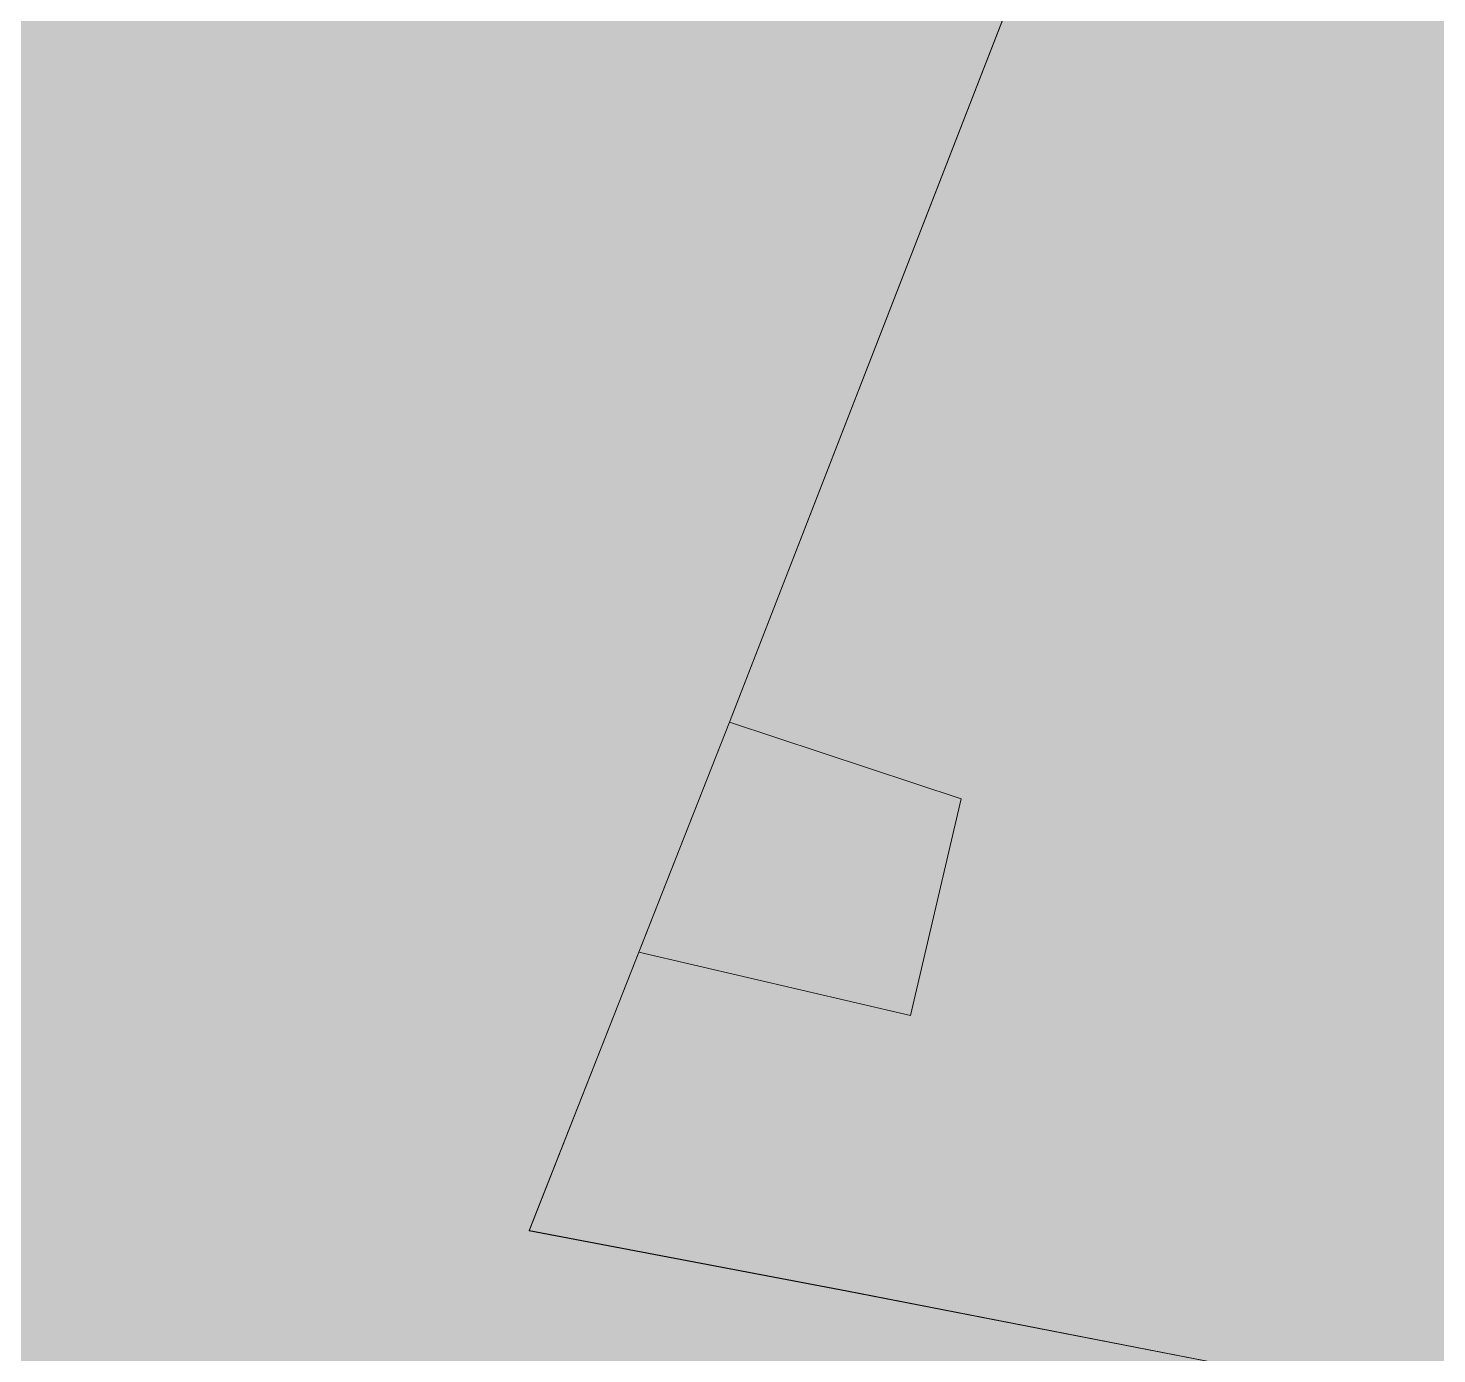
# Model space of a CAD drawing. Header units: metres. Extents: x -6 to 1255, y -2 to 532.
# Drawn here: x 1073.02 to 1081.66, y 151.73 to 159.86 of the extents above; entities that cross this region are included whole.
import ezdxf

# ---------------------------------------------------------------- set-up
doc = ezdxf.new("R2010")
doc.units = ezdxf.units.M
doc.header["$MEASUREMENT"] = 0
for name, color, linetype, lineweight, true_color in [('TPX_BUILDINGS', 7, 'CONTINUOUS', 0, 0x000000), ('TPX_BUILDINGS_HATCH', 7, 'CONTINUOUS', 0, 0xf0f0f0), ('TPX_BUILDINGS_SHADOWS_HATCH', 7, 'CONTINUOUS', 0, 0x000000), ('TPX_BUILDINGS_SHADOWS_OUTLINES', 7, 'CONTINUOUS', 0, 0x000000), ('TPX_CADASTRES', 7, 'CONTINUOUS', 0, 0x646464)]:
    doc.layers.add(name, color=color, linetype=linetype, lineweight=lineweight, true_color=true_color)

msp = doc.modelspace()

# ---------------------------------------------------------------- hatches: boundary and pattern name
at = {"layer": 'TPX_BUILDINGS_HATCH'}
h = msp.add_hatch(color=256, dxfattribs=at)
h.paths.add_polyline_path([(1057.2677, 160.6518), (1052.7372, 148.3618), (1054.7672, 147.6118), (1056.7772, 146.8618), (1058.3872, 146.2518), (1060.6372, 145.3618), (1077.1172, 138.7418), (1080.9172, 151.5518), (1078.0472, 152.1118), (1076.0972, 152.4818), (1076.7707, 154.1903), (1077.3272, 155.6018), (1079.6972, 161.7018), (1079.9957, 162.4628), (1080.4577, 163.6418), (1061.1177, 171.1018), (1059.7217, 167.3203), (1058.6777, 164.4918), (1057.9877, 162.6318), (1057.8877, 162.3518), (1057.2677, 160.6518)])
h.paths.add_polyline_path([(1056.0477, 153.0518), (1057.1377, 156.3618), (1060.0677, 155.4118), (1058.9772, 152.1018), (1056.0477, 153.0518)], flags=16)
h.paths.add_polyline_path([(1062.7672, 150.7418), (1064.9077, 156.4518), (1070.6272, 154.2718), (1068.4872, 148.5418), (1062.7672, 150.7418)], flags=16)
h.paths.add_polyline_path([(1073.0772, 145.1018), (1074.1372, 148.2418), (1077.4772, 147.1318), (1076.3872, 143.9518), (1073.0772, 145.1018)], flags=16)
msp.add_hatch(color=256, dxfattribs=at).paths.add_polyline_path([(1076.7707, 154.1903), (1076.0972, 152.4818), (1078.0472, 152.1118), (1080.9172, 151.5518), (1077.1172, 138.7418), (1080.3072, 137.4618), (1081.0157, 137.1783), (1081.3672, 139.2118), (1083.5672, 138.3613), (1083.7272, 139.2618), (1083.9927, 140.7228), (1084.0472, 141.0218), (1084.6092, 144.1513), (1080.5272, 145.6918), (1081.2172, 147.8818), (1085.0132, 146.4323), (1085.2172, 147.5918), (1086.1777, 152.9718), (1086.4597, 154.5513), (1086.5472, 155.0418), (1087.1037, 158.1523), (1087.1572, 158.4518), (1087.5872, 160.8918), (1080.4577, 163.6418), (1079.9957, 162.4628), (1079.6972, 161.7018), (1077.3272, 155.6018), (1078.7472, 155.1318), (1078.4372, 153.8018), (1076.7707, 154.1903)])
at = {"layer": 'TPX_BUILDINGS_SHADOWS_HATCH'}
msp.add_hatch(color=256, dxfattribs=at).paths.add_polyline_path([(1077.3272, 155.6018), (1076.7708, 154.1903), (1078.4372, 153.8018), (1078.7472, 155.1318), (1077.3272, 155.6018)])

# ---------------------------------------------------------------- linework, layer by layer
at = {"layer": 'TPX_BUILDINGS', "elevation": 0.0421}
msp.add_lwpolyline([(1057.2677, 160.6518), (1052.7372, 148.3618), (1054.7672, 147.6118), (1056.7772, 146.8618), (1058.3872, 146.2518), (1060.6372, 145.3618), (1077.1172, 138.7418), (1080.9172, 151.5518), (1078.0472, 152.1118), (1076.0972, 152.4818), (1076.7707, 154.1903), (1077.3272, 155.6018), (1079.6972, 161.7018), (1079.9957, 162.4628), (1080.4577, 163.6418), (1061.1177, 171.1018), (1059.7217, 167.3203), (1058.6777, 164.4918), (1057.9877, 162.6318), (1057.8877, 162.3518)], close=True, dxfattribs=at)
msp.add_lwpolyline([(1085.2172, 147.5918), (1086.1777, 152.9718), (1086.4597, 154.5513), (1086.5472, 155.0418), (1087.1037, 158.1523), (1087.1572, 158.4518), (1087.5872, 160.8918), (1080.4577, 163.6418), (1079.9957, 162.4628), (1079.6972, 161.7018), (1077.3272, 155.6018), (1078.7472, 155.1318), (1078.4372, 153.8018), (1076.7707, 154.1903), (1076.0972, 152.4818), (1078.0472, 152.1118), (1080.9172, 151.5518)], dxfattribs=at)
at = {"layer": 'TPX_BUILDINGS_SHADOWS_OUTLINES', "elevation": 0.0391}
msp.add_lwpolyline([(1077.3272, 155.6018), (1076.7708, 154.1903), (1078.4372, 153.8018), (1078.7472, 155.1318)], close=True, dxfattribs=at)
at = {"layer": 'TPX_CADASTRES', "elevation": 0.0241}
for points in [[(1057.2677, 160.6521), (1052.7372, 148.3621), (1054.7672, 147.6121), (1056.7772, 146.8621), (1058.3872, 146.2521), (1060.6372, 145.3621), (1077.1172, 138.7421), (1080.9172, 151.5521), (1078.0472, 152.1121), (1076.0972, 152.4821), (1077.3272, 155.6021), (1079.6972, 161.7021), (1080.4577, 163.6421), (1061.1177, 171.1021), (1058.6777, 164.4921), (1057.9877, 162.6321), (1057.8877, 162.3521)], [(1077.3272, 155.6021), (1076.0972, 152.4821), (1078.0472, 152.1121), (1080.9172, 151.5521), (1077.1172, 138.7421), (1080.3072, 137.4621), (1081.3072, 137.0621), (1083.0972, 136.3316), (1083.3672, 137.2216), (1083.7272, 139.2621), (1084.0472, 141.0221), (1084.7172, 144.7521), (1085.2172, 147.5921), (1086.5472, 155.0421), (1087.1572, 158.4521), (1087.5872, 160.8921), (1080.4577, 163.6421), (1079.6972, 161.7021)]]:
    msp.add_lwpolyline(points, close=True, dxfattribs=at)

doc.saveas('drawing.dxf')
